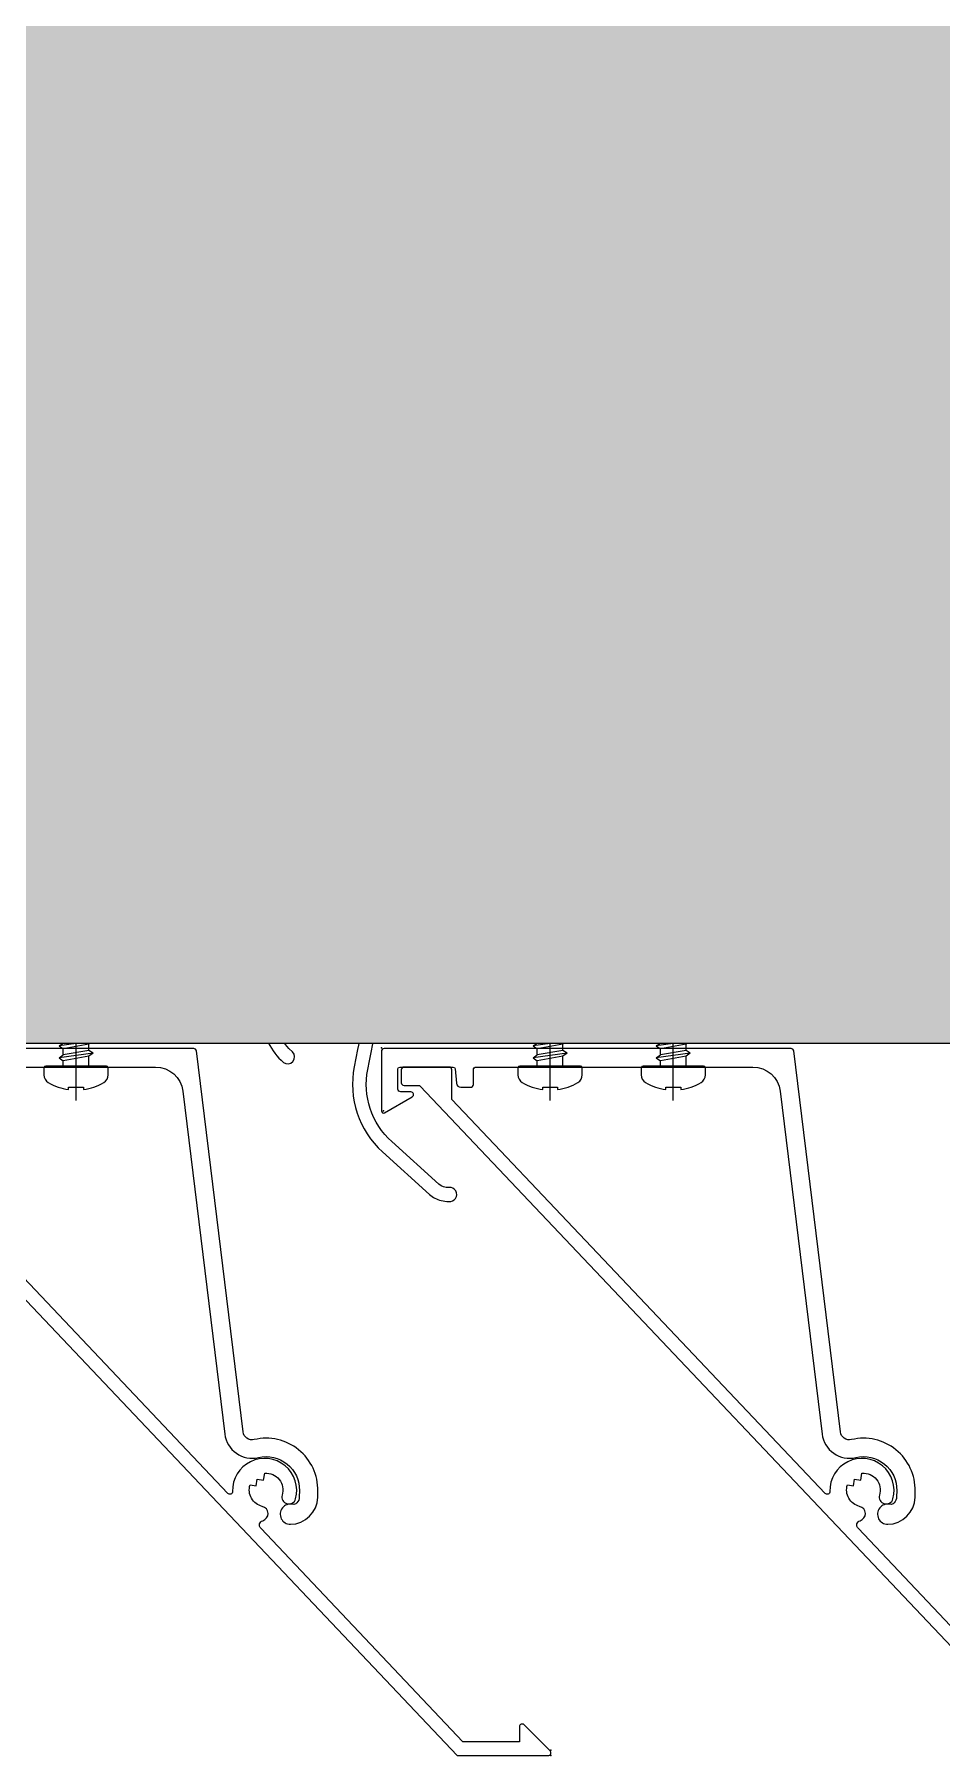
# Model space of a CAD drawing. Header units: millimetres. Extents: x -4391136 to -1798569, y -886572 to -291056.
# Drawn here: x -2446297.5 to -2446198.8, y -393610.7 to -393423.4 of the extents above; entities that cross this region are included whole.
import ezdxf

# ---------------------------------------------------------------- set-up
doc = ezdxf.new("R2010")
doc.units = ezdxf.units.MM
doc.set_wipeout_variables(frame=1)
doc.linetypes.add('CENTER', pattern=[50.800000000000004, 31.75, -6.35, 6.35, -6.35])
doc.linetypes.add('HIDDEN', pattern=[0.375, 0.25, -0.125])
for name, color, linetype in [('000 - STRUCTURE_STEEL_ACCESORIES_MAIN_COLOR_2', 7, 'Continuous'), ('000 - STRUCTURE_STEEL_ACCESORIES_WIPEOUT_', 7, 'Continuous'), ('010 - ASPG_ACCESSORIES_HATCH_', 7, 'Continuous'), ('010 - ASPG_ACCESSORIES_MAIN_COLOR_1', 7, 'Continuous'), ('010 - ASPG_ACCESSORIES_SUB_COLOR_1', 7, 'Continuous'), ('010 - ASPG_ACCESSORIES_SUB_COLOR_2', 7, 'Continuous'), ('010 - ASPG_ACCESSORIES_SYMBOL_', 7, 'Continuous'), ('010 - ASPG_ACCESSORIES_WIPEOUT_', 7, 'Continuous'), ('010 - ASPG_EXTR_MAIN_COLOR_2', 7, 'Continuous'), ('010 - ASPG_FASTERN_HIDDEN_', 7, 'Continuous'), ('010 - ASPG_FASTERN_MAIN_COLOR_1', 7, 'Continuous'), ('010 - ASPG_FASTERN_SUB_COLOR_2', 7, 'Continuous'), ('010 - ASPG_FLASHING_HATCH_', 7, 'Continuous'), ('010 - ASPG_FLASHING_MAIN_COLOR_4', 7, 'Continuous'), ('010 - ASPG_FLASHING_WIPEOUT_', 7, 'Continuous'), ('010 - ASPG_FRAMING_MAIN_COLOR_2', 7, 'Continuous'), ('010 - ASPG_FRAMING_SUB_COLOR_2', 7, 'Continuous'), ('010 - ASPG_FRAMING_WIPEOUT_', 7, 'Continuous'), ('BOLT & SCREW', 7, 'Continuous'), ('Center Line', 7, 'CENTER')]:
    doc.layers.add(name, color=color, linetype=linetype)
doc.layers.add('010 - ASPG_EXTR_DEF_SUB', color=7, linetype='Continuous', plot=False)
doc.layers.add('010 - ASPG_FASTERN_DEF_SUB', color=7, linetype='Continuous', plot=False)
doc.layers.add('12-GRID', color=7, linetype='CENTER', lineweight=13)
doc.layers.add('SCREW', color=7, linetype='Continuous', lineweight=5)
pattern_1 = [(45, (68845973.91123614, -106253.6340706302), (-4.041115254481119, 4.041115254481119), []), (45, (68845976.60531414, -106253.6340706302), (-4.041115254481119, 4.041115254481119), [])]

# ---------------------------------------------------------------- blocks, each defined once
blk = doc.blocks.new('PZG35-9D5')
at = {"layer": 'Center Line', "color": 7}
blk.add_line((1.4210854715202e-14, 3.733653355866409), (1.4210854715202e-14, -10.53404386090006), dxfattribs=at)
at = {"layer": 'SCREW', "color": 7}
for p, q in [((-1.399999999999963, 2.842170943040401e-14), (-1.399999999999963, -1.090192378864657)), ((1.399999999999991, 0), (1.399999999999991, -0.5901923788647139)), ((-1.850000000000009, -1.399999999999977), (1.850000000000037, -0.8999999999999773)), ((-1.850000000000009, -1.399999999999977), (-1.399999999999963, -1.090192378864685)), ((-1.850000000000009, -1.399999999999977), (-1.399999999999963, -1.709807621135297)), ((-1.399999999999963, -1.090192378864685), (1.399999999999991, -0.5901923788646855)), ((-1.399999999999963, -1.709807621135297), (1.399999999999991, -1.209807621135297)), ((-1.399999999999963, -1.709807621135269), (-1.399999999999963, -2.390192378864697)), ((1.850000000000037, -0.8999999999999773), (1.399999999999991, -0.5901923788646855)), ((1.850000000000037, -0.8999999999999773), (1.399999999999991, -1.209807621135297)), ((1.399999999999991, -1.209807621135269), (1.399999999999991, -1.890192378864725)), ((-1.850000000000009, -2.699999999999989), (1.850000000000037, -2.199999999999989)), ((-1.850000000000009, -2.699999999999989), (-1.399999999999963, -2.390192378864697)), ((-1.850000000000009, -2.699999999999989), (-1.399999999999963, -3.009807621135309)), ((-1.850000000000009, -4), (-1.399999999999963, -3.690192378864708)), ((-1.399999999999963, -2.390192378864697), (1.399999999999991, -1.890192378864697)), ((-1.399999999999963, -3.009807621135309), (1.399999999999991, -2.509807621135309)), ((-1.399999999999963, -3.009807621135309), (-1.399999999999963, -3.690192378864708)), ((-1.399999999999963, -3.690192378864708), (-0.8446989986695002, -3.591031485769975)), ((0.5619885887190463, -3.339837273736322), (1.399999999999991, -3.190192378864708)), ((0.7141825614195483, -3.653488843051434), (1.850000000000037, -3.5)), ((1.850000000000037, -2.199999999999989), (1.399999999999991, -1.890192378864697)), ((1.850000000000037, -2.199999999999989), (1.399999999999991, -2.509807621135309)), ((1.399999999999991, -2.50980762113528), (1.399999999999991, -3.190192378864708)), ((1.850000000000037, -3.5), (1.399999999999991, -3.190192378864708)), ((1.850000000000037, -3.5), (1.399999999999991, -3.80980762113532)), ((-1.850000000000009, -4), (-0.9911470940920566, -3.883938796498938)), ((-1.850000000000009, -4), (-1.399999999999963, -4.30980762113532)), ((-1.399999999999963, -4.30980762113532), (-1.184865735341859, -4.271390788160659)), ((-1.399999999999963, -4.309807621135349), (-1.399999999999963, -8.099999999999966)), ((0.7141825614195483, -3.932275020881832), (1.399999999999991, -3.80980762113532)), ((0.7141825614195483, -4.612659778611231), (1.399999999999991, -4.49019237886472)), ((0.7141825614195483, -4.953488843051389), (1.850000000000037, -4.800000000000011)), ((0.7141825614195483, -5.232275020881843), (1.399999999999991, -5.109807621135332)), ((1.399999999999991, -3.809807621135349), (1.399999999999991, -4.490192378864691)), ((1.850000000000037, -4.800000000000011), (1.399999999999991, -4.49019237886472)), ((1.850000000000037, -4.800000000000011), (1.399999999999991, -5.109807621135332)), ((1.399999999999991, -5.109807621135332), (1.399999999999991, -8.099999999999966)), ((1.4210854715202e-14, -9.5), (-1.399999999999963, -8.099999999999966)), ((1.4210854715202e-14, -9.5), (1.399999999999991, -8.099999999999966))]:
    blk.add_line(p, q, dxfattribs=at)
blk.add_lwpolyline([(1.4210854715202e-14, -9.5), (0.7141825614195483, -5.232275020881843), (0.7141825614195483, -3.600899293750615, 0.4176573264866609), (0.4106596181599826, -3.300919979679151, 0.1081021898226624), (-0.8446989986694433, -3.591031485769975), (-1.399999999999991, -4.701675652739141)], format="xyb", dxfattribs=at)
blk = doc.blocks.new('*U3396')
at = {"layer": 'SCREW', "color": 7}
blk.add_lwpolyline([(3.026373332565058, 1.780836269555209, 0.09905967801670053), (0.7999999999999687, 2.546427498927414), (0.7999999999999687, 2.274284095813357), (-0.800000000000054, 2.274284095813357), (-0.800000000000054, 2.546427498927414, 0.09905967801670058), (-3.026373332565143, 1.780836269555209, 0.2665876613401604), (-3.500000000000043, 0.9556546004010897), (-3.500000000000043, 0.1999999999999886, 0.4142135623730938), (-3.300000000000054, 0), (3.299999999999997, 0, 0.4142135623731049), (3.499999999999986, 0.1999999999999886), (3.499999999999957, 0.9556546004010897, 0.2665876613401604)], format="xyb", close=True, dxfattribs=at)
blk.add_blockref('PZG35-9D5', (-1.4210854715202e-14, 0), dxfattribs=at)
blk = doc.blocks.new('*U3399')
at = {"color": 7}
blk.add_point((0, 0), dxfattribs=at)
at = {"layer": '010 - ASPG_ACCESSORIES_MAIN_COLOR_1', "color": 7}
blk.add_lwpolyline([(-39.69999999902211, -0.5999999995172398, 0.4142135623731156), (-39.99999999883585, -0.8999999995638059), (-39.99999999883585, -7.366962144914214, 0.5773502691897371), (-39.65044321701862, -7.568778847059366), (-36.64260295056738, -5.832201459393036, 0.7673269879794871), (-36.78520590183325, -5.299999999645297), (-37.89999999874271, -5.299999999645297, -0.4142135623735732), (-38.19999999902211, -4.999999999656938), (-38.19999999902211, -2.799999999587089, -0.4142135623730951), (-37.99999999883585, -2.59999999951724), (-32.18326623388566, -2.59999999951724, -0.3888787318530097), (-31.98402729420923, -2.782568851142787), (-31.8474567013327, -4.343577870872468, 0.3888787318530089), (-31.34935935237445, -4.799999999528882), (-30.29999999911524, -4.799999999528882, 0.4142135623732408), (-29.99999999883585, -4.499999999540523), (-29.99999999883585, -2.899999999505599, -0.4142135623731785), (-29.69999999902211, -2.59999999951724), (0.4107479506637901, -2.59999999951724, -0.3789692262628873), (3.38851808081381, -5.235465979035143), (7.952927200356498, -42.5207682372482, 0.4465929586642906), (11.6177961837966, -45.07649022702281, -0.4898018444424612), (16.07846395508386, -48.68238816667036), (16.06490363762714, -49.36225294566866, -0.1824796859550777), (15.80227640201338, -50.01801436272836, -0.2679491924113072), (15.32539491611533, -50.16829426406803, 1.122114645179816), (15.09990952932276, -52.3421093734276, 0.4050039718497206), (18.0645059288945, -49.40213623346681), (18.07806624681689, -48.72227145435209, 0.4898054953707174), (11.15966573380865, -43.12966807454978, -0.4465970485362636), (9.938031048281118, -42.27776159492242), (4.866356541635469, -0.8481197821154633, 0.3641755342157969), (4.570876519894227, -0.5999999995172398)], format="xyb", close=True, dxfattribs=at)
at = {"layer": '010 - ASPG_EXTR_DEF_SUB', "color": 7}
for p in [(-39.99999999883585, -0.4999999995172402), (43.44495566345738, -76.89999999944341), (43.44495566345738, -77.49999999954052)]:
    blk.add_point(p, dxfattribs=at)
at = {"layer": '010 - ASPG_EXTR_MAIN_COLOR_2', "color": 7}
blk.add_lwpolyline([(11.37409105408005, -48.15170148877115), (11.47245816211216, -47.43577758665815), (12.17779493960552, -47.55667202338264), (12.29266474000178, -46.78670596401826, -0.5355375090189683), (14.1918134491425, -49.16870282323253, 0.9915718169393263), (15.66379558271728, -49.57599316951273, 1.157025413028558), (8.792231505503878, -48.77291728999153, -0.6885576205791355), (8.274611146422103, -48.98797988444021), (-17.14292736421339, -22.16859813180672), (-32.34153279638849, -6.131750148785431), (-32.34153279638849, -2.899999981694054, 0.4143115081626392), (-32.64163311407901, -2.59999999951724), (-37.54163311352022, -2.59999999951724, 0.4141156188887998), (-37.84153278893791, -2.899999981635847), (-37.84153278893791, -4.299999988411218, 0.4142135623731781), (-37.54153279098682, -4.599999986478724), (-35.98884801496752, -4.599999986478724, -0.205894629290155), (-35.77110154624097, -4.693635078269653), (33.22969053988345, -77.49999999954052), (43.14495566324331, -77.49999999954052, 0.6681786376628355), (43.35708769806661, -76.98786796536915), (40.5215537941549, -74.1523340573247, 0.6681786381757795), (40.00942175951786, -74.36446609156592), (40.00942175951786, -75.99999999802712), (33.87471885257401, -75.99999999802712), (11.86384030175395, -52.7751643466243, -0.5583539238224016), (12.08261241135187, -51.95244935475676, 0.7662751832817146), (12.03674733010121, -50.39291741001107, -0.4385828234445206), (10.70630855322815, -48.05207626283555)], format="xyb", close=True, dxfattribs=at)
at = {"layer": 'SCREW', "color": 7, "rotation": 180}
for p in [(-21.64901723782532, -2.499999999924694), (-8.237076249206439, -2.499999999924694)]:
    blk.add_blockref('*U3396', p, dxfattribs=at)
blk = doc.blocks.new('*U2063')
at = {"color": 7}
blk.add_wipeout([(945.0000000000001, 4.000000001238959), (60.00000000297587, 3.9999999999997726), (60.00000000297587, 69.2999999999995), (945.0000000000001, 69.30000000123891)], dxfattribs=at).dxf.layer = '010 - ASPG_FRAMING_WIPEOUT_'
at = {"layer": '010 - ASPG_FRAMING_MAIN_COLOR_2', "color": 7}
blk.add_lwpolyline([(915.0000000011642, 69.30000000123897), (90.00000000181171, 69.3), (90.00000000181171, 6), (915.0000000011642, 6.000000001238959)], close=True, dxfattribs=at)
at = {"layer": '010 - ASPG_FRAMING_SUB_COLOR_2', "color": 7}
for points in [[(945, 4.000000001238959), (60.00000000297587, 4), (60.00000000297587, 69.3), (945, 69.30000000123897)], [(60.00000000297587, 2.000000000715772), (60.00000000297587, 4), (945, 4.000000001238959), (945, 2.000000001954731)]]:
    blk.add_lwpolyline(points, close=True, dxfattribs=at)
at = {"color": 7, "xscale": -1, "rotation": 180}
for p in [(806.7703094601166, 69.3), (871.7703094601166, 69.3)]:
    blk.add_blockref('*U3399', p, dxfattribs=at)
blk = doc.blocks.new('W-1-PP17-ENT2_REV00_20260528-225335_ASPG_UPPF')
at = {"color": 7, "xscale": -1, "rotation": 180}
blk.add_blockref('*U2063', (65, -10253.00000000093), dxfattribs=at)
blk = doc.blocks.new('*U1976')
at = {"layer": '010 - ASPG_ACCESSORIES_SUB_COLOR_2', "color": 7}
for p, q in [((-2.084999999999127, -1.547816335794778), (-2.084999999999127, 0)), ((2.084999999999013, -1.047816335789321), (2.084999999999127, 0)), ((-2.729999999999563, -1.899999999995998), (2.729999999999563, -1.399999999995998)), ((-2.729999999999563, -1.899999999995998), (-2.084999999999127, -1.547816335789321)), ((-2.084999999999127, -1.547816335789321), (2.084999999999127, -1.047816335789321)), ((-2.084999999999127, -2.252183664200857), (2.084999999999127, -1.752183664200857)), ((2.729999999999563, -1.399999999995998), (2.084999999999127, -1.047816335789321)), ((2.729999999999563, -1.399999999995998), (2.084999999999127, -1.752183664200857)), ((2.084999999999013, -2.847816335790412), (2.0849999999989, -1.752183664201084)), ((-2.729999999999563, -1.899999999995998), (-2.084999999999127, -2.252183664200857)), ((-2.729999999999563, -3.69999999999709), (2.729999999999563, -3.19999999999709)), ((-2.729999999999563, -3.69999999999709), (-2.084999999999127, -3.347816335790412)), ((-2.729999999999563, -3.69999999999709), (-2.084999999999127, -4.052183664201948)), ((-2.084999999999013, -3.347816335790412), (-2.084999999999127, -2.252183664206314)), ((-2.084999999999127, -3.347816335790412), (2.084999999999127, -2.847816335790412)), ((-2.084999999999127, -4.052183664201948), (2.084999999999127, -3.552183664201948)), ((2.729999999999563, -3.19999999999709), (2.084999999999127, -2.847816335790412)), ((2.729999999999563, -3.19999999999709), (2.084999999999127, -3.552183664201948)), ((2.084999999999241, -4.647816335791504), (2.084999999999241, -3.552183664201948)), ((-2.729999999999563, -5.499999999998181), (2.729999999999563, -4.999999999998181)), ((-2.729999999999563, -5.499999999998181), (2.729999999999563, -4.999999999998181)), ((-2.729999999999563, -5.499999999998181), (-2.084999999999127, -5.147816335791504)), ((-2.729999999999563, -5.499999999998181), (-2.084999999999127, -5.147816335791504)), ((-2.729999999999563, -5.499999999998181), (-2.084999999999127, -5.852183664203039)), ((-2.729999999999563, -5.499999999998181), (-2.084999999999127, -5.852183664203039)), ((-2.0849999999989, -5.147816335791504), (-2.084999999999013, -4.052183664201948)), ((-2.084999999999127, -5.147816335791504), (2.084999999999127, -4.647816335791504)), ((-2.084999999999127, -5.147816335791504), (2.084999999999127, -4.647816335791504)), ((-2.084999999999127, -5.852183664203039), (2.084999999999127, -5.352183664203039)), ((-2.084999999999127, -5.852183664203039), (2.084999999999127, -5.352183664203039)), ((2.729999999999563, -4.999999999998181), (2.084999999999127, -4.647816335791504)), ((2.729999999999563, -4.999999999998181), (2.084999999999127, -4.647816335791504)), ((2.729999999999563, -4.999999999998181), (2.084999999999127, -5.352183664203039)), ((2.729999999999563, -4.999999999998181), (2.084999999999127, -5.352183664203039)), ((2.084999999999127, -6.447816335792595), (2.084999999999127, -5.352183664203039)), ((2.084999999999127, -6.447816335792595), (2.084999999999241, -5.352183664203039)), ((-2.729999999999563, -7.299999999999272), (2.729999999999563, -6.799999999999272)), ((-2.729999999999563, -7.299999999999272), (-2.084999999999127, -6.947816335792595)), ((-2.729999999999563, -7.299999999999272), (-2.084999999999127, -7.652183664204131)), ((-2.084999999999127, -6.947816335792595), (-2.0849999999989, -5.852183664203039)), ((-2.084999999999127, -6.947816335792595), (-2.084999999999127, -5.852183664203039)), ((-2.084999999999127, -6.947816335792595), (2.084999999999127, -6.447816335792595)), ((-2.084999999999127, -7.652183664204131), (2.084999999999127, -7.152183664204131)), ((2.729999999999563, -6.799999999999272), (2.084999999999127, -6.447816335792595)), ((2.729999999999563, -6.799999999999272), (2.084999999999127, -7.152183664204131)), ((2.084999999999127, -8.247816335793686), (2.084999999999127, -7.152183664204131)), ((-2.729999999999563, -9.099999999998545), (-2.084999999999127, -8.747816335793686)), ((-2.729999999999563, -9.099999999998545), (-1.568355612604137, -8.982641209644498)), ((-2.729999999999563, -9.099999999998545), (-2.084999999999127, -9.452183664205222)), ((-2.084999999999127, -8.747816335793686), (-2.084999999999127, -7.652183664204131)), ((-2.084999999999127, -8.747816335793686), (-1.064489079482883, -8.605286877620529)), ((0.4333070988686814, -8.43729858455481), (2.084999999999127, -8.247816335793686)), ((0.7141825614198751, -8.775605983184505), (2.729999999999563, -8.599999999998545)), ((0.7141825614198751, -9.102437496409038), (2.084999999999127, -8.952183664205222)), ((2.729999999999563, -8.599999999998545), (2.084999999999127, -8.247816335793686)), ((2.729999999999563, -8.599999999998545), (2.084999999999127, -8.952183664205222)), ((2.084999999999127, -10.04781633579296), (2.084999999999127, -8.952183664205222)), ((-2.729999999999563, -10.89999999999964), (-2.084999999999127, -10.54781633579296)), ((-2.729999999999563, -10.89999999999964), (-1.844567201240352, -10.81054635710279)), ((-2.729999999999563, -10.89999999999964), (-2.084999999999127, -11.25218366420449)), ((-2.084999999999127, -9.452183664205222), (-1.629698446698967, -9.388594061787444)), ((-2.084999999999127, -10.54781633579296), (-2.084999999999127, -9.452183664205222)), ((-2.084999999999127, -10.54781633579296), (-1.798826981090315, -10.50784803706301)), ((-2.084999999999127, -11.25218366420449), (-1.907557413303948, -11.22740118002912)), ((0.7141825614198751, -10.20507654483481), (2.084999999999127, -10.04781633579296)), ((0.7141825614198751, -10.57560598318378), (2.729999999999563, -10.39999999999964)), ((0.7141825614198751, -10.90243749640831), (2.084999999999127, -10.75218366420449)), ((2.729999999999563, -10.39999999999964), (2.084999999999127, -10.04781633579296)), ((2.729999999999563, -10.39999999999964), (2.084999999999127, -10.75218366420449)), ((2.084999999999127, -10.75218366420449), (2.084999999999127, -15.59999999999854)), ((-2.084999999999127, -12.40167565273805), (-2.084999999999127, -11.25218366420449)), ((-2.084999999999127, -12.40167565273805), (-2.084999999999127, -15.59999999999854)), ((0, -17.19999999999891), (-2.084999999999127, -15.59999999999854)), ((0, -17.19999999999891), (2.084999999999127, -15.59999999999854))]:
    blk.add_line(p, q, dxfattribs=at)
blk.add_lwpolyline([(0, -17.19999999999891), (0.7141825614198751, -11.45704931750151), (0.7141825614198751, -8.736688384093213, 0.4176573264866609), (0.4106596181591158, -8.436709070021607, 0.07099332720072511), (-1.529698998669119, -8.726820576112004), (-2.084999999999127, -12.40167565273805)], format="xyb", dxfattribs=at)
at = {"layer": '010 - ASPG_ACCESSORIES_SYMBOL_', "color": 7, "linetype": 'CENTER'}
blk.add_line((0, 6.142561988594025), (0, -18.19999999999891), dxfattribs=at)
at = {"layer": '010 - ASPG_FASTERN_MAIN_COLOR_1', "color": 7}
for p, q in [((-4.170000000000073, 5.049999999999272), (-4.170000000000073, 1.200000000000728)), ((3.127500000000509, 5.450000000000728), (-3.127500000000509, 5.450000000000728)), ((-2.084999999999127, 5.049999999999272), (-2.084999999999127, 1.200000000000728)), ((2.084999999999127, 5.049999999999272), (2.084999999999127, 1.200000000000728)), ((4.170000000000073, 5.049999999999272), (4.170000000000073, 1.200000000000728)), ((-5.5, 0.5499999999992724), (-5.5, 0)), ((5.5, 0), (-5.5, 0)), ((-5.200000000000728, 0.8500000000003638), (-4.170000000000073, 1.200000000000728)), ((5.200000000000728, 0.8500000000003638), (-5.200000000000728, 0.8500000000003638)), ((4.170000000000073, 1.200000000000728), (-4.170000000000073, 1.200000000000728)), ((-2.57630675031578, 0.8500000000003638), (-2.084999999999127, 1.200000000000728)), ((2.44630675031658, 0.8500000000003638), (2.084999999999127, 1.200000000000728)), ((5.200000000000728, 0.8500000000003638), (4.170000000000073, 1.200000000000728)), ((5.5, 0.5499999999992724), (5.5, 0))]:
    blk.add_line(p, q, dxfattribs=at)
for centre, radius, start, end in [((-3.127500000000509, 3.891492187500262), 1.55850781249987, 48.01707852331997, 131.98292147668), ((0, -0.1840312499989523), 5.634031249999114, 68.2799117114248, 111.7200882885752), ((3.127500000000509, 3.891492187500262), 1.558507812499965, 48.01707852331997, 131.98292147668), ((-5.200000000000728, 0.5499999999992724), 0.3, 90, 180), ((5.200000000000728, 0.5499999999992724), 0.3, 0, 90)]:
    blk.add_arc(centre, radius, start, end, dxfattribs=at)
blk = doc.blocks.new('G$C7D677D58')
at = {"layer": '010 - ASPG_FASTERN_MAIN_COLOR_1'}
h = blk.add_hatch(dxfattribs=at)
h.set_pattern_fill('ANSI35', scale=0.02, angle=280.6768409131589, style=0)
h.set_pattern_definition([(145.6768409131589, (67.45353497568851, -13.09426057516771), (0.00281929956869494, 0.00412935224241727), []), (145.6768409131589, (67.45006064978782, -13.09491560150343), (0.00281929956869494, 0.00412935224241727), [0.006249999999999968, -0.001249999999999992, 0, -0.001249999999999992])])
h.paths.add_polyline_path([(0.02989179726182556, 0.01545000000078289), (0.02447319464567954, 0.01545000000078289), (0.02447319464567954, 0.0005500000004303729), (0.02989179726182556, 0.0005500000004303729)])
at = {"layer": '010 - ASPG_FASTERN_DEF_SUB', "color": 7, "ltscale": 0.1}
blk.add_line((0.03829179726176335, 0.007999999999924512), (0, 0.007999999999924512, -2.806346833239134e-06), dxfattribs=at)
at = {"layer": '010 - ASPG_FASTERN_MAIN_COLOR_1', "color": 7}
for p, q in [((0.01327319464712673, 0, -2.806346833239134e-06), (0.01327319464712673, 0.01599999999996271, -2.806346833239134e-06)), ((0.01327319464712673, 0.01599999999996271, -2.806346833239134e-06), (0.01447319464705288, 0.01599999999996271, -2.806346833239134e-06)), ((0.01447319464705288, 0.01599999999996271, -2.806346833239134e-06), (0.01447319464705288, 0, -2.806346833239134e-06)), ((0.02989179726182556, 0), (0.02989179726182556, 0.01599999999996271)), ((0.02989179726182556, 0.01599999999996271), (0.03109179726175171, 0.01599999999996271)), ((0.03109179726175171, 0.01599999999996271), (0.03109179726175171, 0)), ((0.006873194647141645, 0.002803847577297347, -2.806346833239134e-06), (0.006873194647141645, 0.01319615242266536, -2.806346833239134e-06)), ((0.01247319464710017, 0.01492820323028354, -2.806346833239134e-06), (0.007673194646940829, 0.01492820323028354, -2.806346833239134e-06)), ((0.01327319464712673, 0.002803847577297347, -2.806346833239134e-06), (0.01327319464712673, 0.01319615242266536, -2.806346833239134e-06)), ((0.03109179726175171, 0.001071796769679167), (0.03109179726175171, 0.01492820323028354)), ((0.03589179726191105, 0.01492820323028354), (0.03109179726175171, 0.01492820323028354)), ((0.03669179726193761, 0.002803847577297347), (0.03669179726193761, 0.01319615242266536)), ((0.002400000000079672, 0.01199999999994361, -2.806346833239134e-06), (0.001600000000053114, 0.01119999999991705, -2.806346833239134e-06)), ((0.006873194647141645, 0.01199999999994361, -2.806346833239134e-06), (0.002400000000079672, 0.01199999999994361, -2.806346833239134e-06)), ((0.01247319464710017, 0.01146410161504718, -2.806346833239134e-06), (0.007673194646940829, 0.01146410161504718, -2.806346833239134e-06)), ((0.03589179726191105, 0.01146410161504718), (0.03109179726175171, 0.01146410161504718)), ((0.001600000000053114, 0.00479999999993197, -2.806346833239134e-06), (0.001600000000053114, 0.01119999999991705, -2.806346833239134e-06)), ((0.006873194647141645, 0.01119999999991705, -2.806346833239134e-06), (0.001600000000053114, 0.01119999999991705, -2.806346833239134e-06)), ((0.006873194647141645, 0.00479999999993197, -2.806346833239134e-06), (0.001600000000053114, 0.00479999999993197, -2.806346833239134e-06)), ((0.002400000000079672, 0.003999999999905413, -2.806346833239134e-06), (0.001600000000053114, 0.00479999999993197, -2.806346833239134e-06)), ((0.006873194647141645, 0.003999999999905413, -2.806346833239134e-06), (0.002400000000079672, 0.003999999999905413, -2.806346833239134e-06)), ((0.01247319464710017, 0.00453589838480184, -2.806346833239134e-06), (0.007673194646940829, 0.00453589838480184, -2.806346833239134e-06)), ((0.03589179726191105, 0.00453589838480184), (0.03109179726175171, 0.00453589838480184)), ((0.01247319464710017, 0.001071796769679167, -2.806346833239134e-06), (0.007673194646940829, 0.001071796769679167, -2.806346833239134e-06)), ((0.01447319464705288, 0, -2.806346833239134e-06), (0.01327319464712673, 0, -2.806346833239134e-06)), ((0.03109179726175171, 0), (0.02989179726182556, 0)), ((0.03589179726191105, 0.001071796769679167), (0.03109179726175171, 0.001071796769679167))]:
    blk.add_line(p, q, dxfattribs=at)
blk.add_lwpolyline([(0.02989179726182556, 0.01545000000078289), (0.02447319464567954, 0.01545000000078289), (0.02447319464567954, 0.0005500000004303729), (0.02989179726182556, 0.0005500000004303729)], close=True, dxfattribs=at)
at = {"layer": '010 - ASPG_FASTERN_MAIN_COLOR_1', "color": 7, "elevation": -2.806346833239134e-06}
for points in [[(0.007673194646940829, 0.01492820323028354, 0.4618802153516978), (0.007673194646940829, 0.01146410161504718, 0.2309401076757868), (0.007673194646940829, 0.00453589838480184, 0.461880215351701), (0.007673194646940829, 0.001071796769679167)], [(0.01247319464710017, 0.01492820323028354, -0.4618802153516978), (0.01247319464710017, 0.01146410161504718, -0.2309401076757868), (0.01247319464710017, 0.00453589838480184, -0.461880215351701), (0.01247319464710017, 0.001071796769679167)], [(0.03589179726191105, 0.01492820323028354, -0.4618802153516978), (0.03589179726191105, 0.01146410161504718, -0.2309401076757868), (0.03589179726191105, 0.00453589838480184, -0.4618802153517009), (0.03589179726191105, 0.001071796769679167)]]:
    blk.add_lwpolyline(points, format="xyb", dxfattribs=at)
at = {"layer": '010 - ASPG_FASTERN_SUB_COLOR_2', "color": 7, "linetype": 'HIDDEN'}
for p, q in [((0.02989179726182556, 0.01199999999994361), (0.01447319464705288, 0.01199999999994361, -2.806346833239134e-06)), ((0.02989179726182556, 0.01119999999991705), (0.01447319464705288, 0.01119999999991705, -2.806346833239134e-06)), ((0.02989179726182556, 0.00479999999993197), (0.01447319464705288, 0.00479999999993197, -2.806346833239134e-06)), ((0.02989179726182556, 0.003999999999905413), (0.01447319464705288, 0.003999999999905413, -2.806346833239134e-06))]:
    blk.add_line(p, q, dxfattribs=at)
blk = doc.blocks.new('010 - ASPG_ACCESSORIES_BRACKET_FOR_FRAME_TYPE-1_CUT-VIEW')
at = {"color": 7}
blk.add_wipeout([(4.656612873077393e-10, 25.00000000008731), (4.656612873077393e-10, 1.8189894035458565e-12), (40, 1.8189894035458565e-12), (40, 3.000000000153044), (3.0000000003213074, 3.000000000153044), (3.0000000003213074, 25.00000000008731)], dxfattribs=at).dxf.layer = '010 - ASPG_ACCESSORIES_WIPEOUT_'
at = {"layer": '010 - ASPG_ACCESSORIES_HATCH_'}
h = blk.add_hatch(dxfattribs=at)
h.set_pattern_fill('ANSI32', scale=0.03)
h.set_pattern_definition(pattern_1)
h.paths.add_polyline_path([(1.452183664310724, 16.08500000019558), (1.100000000093132, 16.73000000005413), (0.7478163363412023, 16.08500000019558), (4.656612873077393e-10, 16.08500000019558), (4.656612873077393e-10, 25.00000000008731), (3.000000000465661, 25.00000000008731), (2.9848025678657, 16.08500000019558)])
h = blk.add_hatch(dxfattribs=at)
h.set_pattern_fill('ANSI32', scale=0.03)
h.set_pattern_definition(pattern_1)
h.paths.add_polyline_path([(4.656612873077393e-10, 0), (4.656612873077393e-10, 11.78062006374239), (0.1825785292312503, 11.91500000003725), (1.247816335875541, 11.91500000003725), (1.600000000558794, 11.27000000019325), (1.952183664776385, 11.91500000003725), (3.000000000465661, 11.9150000000518), (3.000000000465661, 3.000000000160071), (19.70000000018626, 3.000000000043656), (19.70000000018626, 1.164153218269348e-10)])
h = blk.add_hatch(dxfattribs=at)
h.set_pattern_fill('ANSI32', scale=0.03)
h.set_pattern_definition(pattern_1)
h.paths.add_polyline_path([(28.70000000018626, 1.164153218269348e-10), (28.70000000018626, 3.000000000043656), (40, 3.000000000160071), (40, 0)])
at = {"layer": '010 - ASPG_ACCESSORIES_MAIN_COLOR_1', "color": 7}
blk.add_lwpolyline([(4.656612873077393e-10, 25.00000000008731), (4.656612873077393e-10, 0), (40, 0), (40, 3.000000000160071), (3.000000000465661, 3.000000000160071), (3.000000000465661, 25.00000000008731)], close=True, dxfattribs=at)
at = {"layer": '010 - ASPG_ACCESSORIES_SUB_COLOR_1', "color": 7}
for points in [[(1.452183664310724, 16.08500000019558), (1.100000000093132, 16.73000000005413), (0.7478163363412023, 16.08500000019558), (4.656612873077393e-10, 16.08500000019558), (4.656612873077393e-10, 25.00000000008731), (3.000000000465661, 25.00000000008731), (2.9848025678657, 16.08500000019558)], [(4.656612873077393e-10, 0), (4.656612873077393e-10, 11.78062006374239), (0.1825785292312503, 11.91500000003725), (1.247816335875541, 11.91500000003725), (1.600000000558794, 11.27000000019325), (1.952183664776385, 11.91500000003725), (3.000000000465661, 11.9150000000518), (3.000000000465661, 3.000000000160071), (19.70000000018626, 3.000000000043656), (19.70000000018626, 1.164153218269348e-10)], [(28.70000000018626, 1.164153218269348e-10), (28.70000000018626, 3.000000000043656), (40, 3.000000000160071), (40, 0)]]:
    blk.add_lwpolyline(points, close=True, dxfattribs=at)
blk = doc.blocks.new('000_ASPG_TYP_FILES_EXPANSION_BOLT_1')
at = {"layer": '010 - ASPG_FASTERN_HIDDEN_', "color": 7, "linetype": 'CENTER'}
blk.add_line((-15.26864065614063, 9.349345953436885e-16), (74.85623900254723, -4.583622674533936e-15), dxfattribs=at)
at = {"layer": '010 - ASPG_FASTERN_MAIN_COLOR_1', "color": 7}
for p, q in [((-8.000000000029104, 7.211963661015035), (-7.359999999956925, 7.851963660985349)), ((-7.359999999956925, 7.851963660985349), (-2.24000000001979, 7.851963660985348)), ((-1.600000000034924, 7.211963661015034), (-2.24000000001979, 7.851963660985348)), ((-8.000000000029104, 7.211963661015035), (-8.000000000029104, -7.211963661000481)), ((-1.600000000034924, 7.211963661015034), (-1.600000000034925, -7.211963661000482)), ((-7.359999999956926, 3.925981830441743), (-2.24000000001979, 3.925981830441742)), ((-7.359999999956926, -3.92598183042719), (-2.240000000019791, -3.92598183042719)), ((-7.359999999956927, -7.851963660985347), (-8.000000000029104, -7.211963661000481)), ((-2.240000000019791, -7.851963660985348), (-1.600000000034925, -7.211963661000482)), ((-7.359999999956927, -7.851963660985347), (-2.240000000019791, -7.851963660985348))]:
    blk.add_line(p, q, dxfattribs=at)
blk.add_lwpolyline([(-1.600000000034925, -8.400000000052387), (-5.143516556450961e-16, -8.400000000052387), (5.143516556450961e-16, 8.400000000052387), (-1.600000000034924, 8.400000000052387)], close=True, dxfattribs=at)
for centre, radius, start, end in [((-4.66958333333605, 5.888972745771753), 3.330416666666676, 143.8846352637614, 216.115364737895), ((-4.930416666640667, 5.888972745771753), 3.330416666666676, 323.884635262105, 36.11536473623859), ((4.361666666693054, -2.670750561156677e-16), 12.36166666666667, 161.4825631773627, 198.5174368226373), ((-13.96166666666977, 8.549055197049716e-16), 12.36166666666667, 341.4825631773626, 18.51743682263733), ((-4.66958333333605, -5.888972745771753), 3.330416666666676, 143.884635262105, 216.1153647362386), ((-4.930416666640667, -5.888972745771753), 3.330416666666676, 323.8846352637614, 36.11536473789496)]:
    blk.add_arc(centre, radius, start, end, dxfattribs=at)
at = {"layer": '010 - ASPG_FASTERN_SUB_COLOR_2', "color": 7}
for p, q in [((-10.9215796769422, 4.000000000014553), (-11.72089587236405, 2.799999999973807)), ((-10.9215796769422, 4.000000000014553), (-11.61439999999129, -4.000000000014551)), ((-10.33270272545633, 2.799999999973807), (-10.9215796769422, 4.000000000014553)), ((-9.535979677020805, 4.000000000014553), (-10.33270272545633, 2.799999999973807)), ((-9.535979677020805, 4.000000000014553), (-10.22880000004079, -4.000000000014551)), ((-8.947102725418517, 2.799999999973807), (-9.535979677020805, 4.000000000014553)), ((-8.150379676982993, 4.000000000014553), (-8.947102725418517, 2.799999999973807)), ((-8.150379676982993, 4.000000000014553), (-8.84320000000298, -4.000000000014551)), ((0.6632203230692542, 4.000000000014552), (-0.1335027254826853, 2.799999999973807)), ((0.6632203230692542, 4.000000000014552), (-0.02959999995073328, -4.000000000014552)), ((1.25209727458423, 2.799999999973807), (0.6632203230692542, 4.000000000014552)), ((2.048820323019755, 4.000000000014552), (1.25209727458423, 2.799999999973807)), ((2.048820323019755, 4.000000000014552), (1.355999999999767, -4.000000000014552)), ((2.637697274622042, 2.799999999973807), (2.048820323019755, 4.000000000014552)), ((3.434420323057566, 4.000000000014552), (2.637697274622042, 2.799999999973807)), ((3.434420323057566, 4.000000000014552), (2.741600000037578, -4.000000000014552)), ((4.023297274572542, 2.799999999973806), (3.434420323057566, 4.000000000014552)), ((4.820020323008066, 4.000000000014552), (4.023297274572542, 2.799999999973806)), ((4.820020323008066, 4.000000000014552), (4.127199999988079, -4.000000000014552)), ((5.408897274610354, 2.799999999973806), (4.820020323008066, 4.000000000014552)), ((6.205620323045878, 4.000000000014552), (5.408897274610354, 2.799999999973806)), ((6.205620323045878, 4.000000000014552), (5.512800000025891, -4.000000000014552)), ((6.79449727453175, 2.799999999973806), (6.205620323045878, 4.000000000014552)), ((7.591220322996378, 4.000000000014551), (6.79449727453175, 2.799999999973806)), ((7.591220322996378, 4.000000000014551), (6.898399999947287, -4.000000000014552)), ((8.180097274598666, 2.799999999973806), (7.591220322996378, 4.000000000014551)), ((8.97682032303419, 4.000000000014551), (8.180097274598666, 2.799999999973806)), ((8.97682032303419, 4.000000000014551), (8.284000000014203, -4.000000000014553)), ((9.565697274520062, 2.799999999973806), (8.97682032303419, 4.000000000014551)), ((10.362420323072, 4.000000000014551), (9.565697274520062, 2.799999999973806)), ((10.362420323072, 4.000000000014551), (9.669600000052014, -4.000000000014553)), ((10.95129727458698, 2.799999999973806), (10.362420323072, 4.000000000014551)), ((11.7480203230225, 4.000000000014551), (10.95129727458698, 2.799999999973806)), ((11.7480203230225, 4.000000000014551), (11.05520000000251, -4.000000000014553)), ((12.33689727462479, 2.799999999973806), (11.7480203230225, 4.000000000014551)), ((13.13362032306031, 4.000000000014551), (12.33689727462479, 2.799999999973806)), ((13.13362032306031, 4.000000000014551), (12.44080000004033, -4.000000000014553)), ((13.13362032306031, 4.000000000014551), (47.5000000000291, 4.000000000014549)), ((47.5000000000291, 3.000000000043653), (47.5000000000291, 4.000000000014549)), ((50.50000000005821, 4.000000000014549), (60.29349832783919, 4.565945234964598)), ((50.50000000005821, 1.999999999956341), (50.50000000005821, 4.000000000014549)), ((60.29349832783919, 4.565945234964598), (60.29349832783919, -1.068101395154376)), ((67.5, 4.000000000014547), (60.29349832783919, 3.279349832839213)), ((67.5, -4.000000000014556), (67.5, 4.000000000014547)), ((-13.0000000000291, 1.999999999956345), (-12.16536610751064, 2.78428793490457)), ((-13.0000000000291, -1.999999999956343), (-13.0000000000291, 1.999999999956345)), ((-11.72089587236405, 2.799999999973807), (-12.20587009846349, -2.799999999973806)), ((-12.16536610751064, 2.78428793490457), (-11.71493255696259, 2.844075092638378)), ((-10.33270272545633, 2.799999999973807), (-10.81767695155577, -2.799999999973806)), ((-8.947102725418517, 2.799999999973807), (-9.432076951488853, -2.799999999973806)), ((1.25209727458423, 2.799999999973807), (0.7671230484847908, -2.799999999973807)), ((2.637697274622042, 2.799999999973807), (2.152723048435291, -2.799999999973807)), ((4.023297274572542, 2.799999999973806), (3.538323048473103, -2.799999999973807)), ((5.408897274610354, 2.799999999973806), (4.923923048423603, -2.799999999973807)), ((6.79449727453175, 2.799999999973806), (6.309523048461415, -2.799999999973807)), ((8.180097274598666, 2.799999999973806), (7.695123048499227, -2.799999999973807)), ((9.565697274520062, 2.799999999973806), (9.080723048449727, -2.799999999973807)), ((10.95129727458698, 2.799999999973806), (10.46632304848754, -2.799999999973807)), ((12.33689727462479, 2.799999999973806), (11.85192304843804, -2.799999999973807)), ((50.50000000005821, 3.000000000043653), (47.5000000000291, 3.000000000043653)), ((50.50000000005821, 1.999999999956341), (51.5000000000291, 1.999999999956341)), ((56.22075922007207, 1.999999999956341), (57.5, 1.999999999956341)), ((50.50000000005821, -4.000000000014555), (50.50000000005821, 1.04255772453325)), ((50.65813716000412, 1.193949539578167), (51.02902187901782, 1.193949539578167)), ((52.02902187898871, 0.1939495396072712), (52.02902187898871, -0.7475786201248443)), ((52.5, 0.999999999970893), (52.5, -3.214697847761802e-15)), ((54.72792407794623, -0.3162277660012511), (55.27207592205377, 1.316227765986693)), ((55.03590488355258, -1.104050547830415), (55.74926603140193, 0.7656552351108951)), ((56.68357206514338, 1.409183307376221), (57.11225793708581, 1.409183307376221)), ((58.11087046129978, 0.4618428399699006), (58.17742339696269, -0.8002381526894204)), ((58.5, 0.9999999999708926), (58.5, -0.03725061344448835)), ((53.02902187895961, -1.747578620095741), (54.10159884969471, -1.747578620095741)), ((53.5, -0.9999999999708995), (53.77924077992793, -0.9999999999708995)), ((59.17603592126397, -1.747578620095741), (60.29349832783919, -1.747578620095741)), ((59.4620560821204, -1.036530483703249), (60.29349832783919, -1.068101395154376)), ((60.29349832783919, -1.747578620095741), (60.29349832783919, -4.689106779886064)), ((-13.0000000000291, -1.999999999956343), (-12.16536610751064, -2.835704890574561)), ((-11.61439999999129, -4.000000000014551), (-12.20587009846349, -2.799999999973806)), ((-10.81767695155577, -2.799999999973806), (-11.61439999999129, -4.000000000014551)), ((-10.22880000004079, -4.000000000014551), (-10.81767695155577, -2.799999999973806)), ((-9.432076951488853, -2.799999999973806), (-10.22880000004079, -4.000000000014551)), ((-8.84320000000298, -4.000000000014551), (-9.432076951488853, -2.799999999973806)), ((-8.046476951567456, -2.799999999973806), (-8.84320000000298, -4.000000000014551)), ((0.7671230484847908, -2.799999999973807), (-0.02959999995073328, -4.000000000014552)), ((1.355999999999767, -4.000000000014552), (0.7671230484847908, -2.799999999973807)), ((2.152723048435291, -2.799999999973807), (1.355999999999767, -4.000000000014552)), ((2.741600000037578, -4.000000000014552), (2.152723048435291, -2.799999999973807)), ((3.538323048473103, -2.799999999973807), (2.741600000037578, -4.000000000014552)), ((4.127199999988079, -4.000000000014552), (3.538323048473103, -2.799999999973807)), ((4.923923048423603, -2.799999999973807), (4.127199999988079, -4.000000000014552)), ((5.512800000025891, -4.000000000014552), (4.923923048423603, -2.799999999973807)), ((6.309523048461415, -2.799999999973807), (5.512800000025891, -4.000000000014552)), ((6.898399999947287, -4.000000000014552), (6.309523048461415, -2.799999999973807)), ((7.695123048499227, -2.799999999973807), (6.898399999947287, -4.000000000014552)), ((8.284000000014203, -4.000000000014553), (7.695123048499227, -2.799999999973807)), ((9.080723048449727, -2.799999999973807), (8.284000000014203, -4.000000000014553)), ((9.669600000052014, -4.000000000014553), (9.080723048449727, -2.799999999973807)), ((10.46632304848754, -2.799999999973807), (9.669600000052014, -4.000000000014553)), ((11.05520000000251, -4.000000000014553), (10.46632304848754, -2.799999999973807)), ((11.85192304843804, -2.799999999973807), (11.05520000000251, -4.000000000014553)), ((12.44080000004033, -4.000000000014553), (11.85192304843804, -2.799999999973807)), ((47.5000000000291, -4.000000000014555), (47.5000000000291, -3.000000000043659)), ((47.5000000000291, -3.000000000043659), (50.50000000005821, -3.000000000043659)), ((60.29349832783919, -3.27934983283922), (67.5, -4.000000000014556)), ((12.50000000005821, -4.000000000014553), (47.5000000000291, -4.000000000014555)), ((60.29349832783919, -4.689106779886064), (50.50000000005821, -4.000000000014555))]:
    blk.add_line(p, q, dxfattribs=at)
for centre, start, end in [((51.5000000000291, 0.9999999999708931), 0, 90), ((56.22075922007207, 0.9999999999708927), 90, 161.565051177078), ((57.5, 0.9999999999708926), 0, 90), ((51.02902187901782, 0.1939495396072712), 0, 121.939390925067), ((56.68357206514338, 0.4091833074053249), 90, 159.1163175735186), ((57.11225793708581, 0.4091833074053249), 3.018565158218145, 90), ((53.02902187895961, -0.7475786201248443), 180, 270), ((53.5, -3.27593018771917e-15), 180, 270), ((53.77924077992793, -3.293028754085677e-15), 270, 341.565051177078), ((54.10159884969471, -0.7475786201248444), 270, 339.1163175735186), ((59.17603592126397, -0.7475786201248448), 183.0185651582182, 270), ((59.4999999999709, -0.03725061344448841), 180, 267.825451638266)]:
    blk.add_arc(centre, 1, start, end, dxfattribs=at)
blk = doc.blocks.new('*U3067')
at = {"color": 7, "xscale": -1, "rotation": 270}
blk.add_blockref('*U1976', (3, -19.00000000013097), dxfattribs=at)
at = {"color": 7}
blk.add_wipeout([(44.99999999913143, 45.000000000000014), (44.99999999913143, -4.365445980596145e-10), (0, -4.365528644255086e-10), (0, -4.999999999999999), (49.999999999126885, -4.999999999999989), (49.999999999126885, 45.000000000000014)], dxfattribs=at).dxf.layer = '000 - STRUCTURE_STEEL_ACCESORIES_WIPEOUT_'
at = {"layer": '010 - ASPG_ACCESSORIES_HATCH_'}
h = blk.add_hatch(dxfattribs=at)
h.set_pattern_fill('ANSI32', scale=0.03, angle=-90.00000000000001)
h.set_pattern_definition([(315, (-106132.4892735402, -14494268.67851865), (1.01027881362028, 1.01027881362028), []), (315, (-106132.4892735402, -14494269.35203815), (1.01027881362028, 1.01027881362028), [])])
h.paths.add_polyline_path([(44.99999999912689, 45), (44.99999999912689, 2.541092379414365e-22), (0, 0), (0, -5), (49.99999999912689, -5), (49.99999999912689, 45)])
at = {"layer": '000 - STRUCTURE_STEEL_ACCESORIES_MAIN_COLOR_2', "color": 7}
blk.add_lwpolyline([(44.99999999912689, 45), (44.99999999912689, 2.541092379414365e-22), (0, 0), (0, -5), (49.99999999912689, -5), (49.99999999912689, 45)], close=True, dxfattribs=at)
at = {"color": 7}
blk.add_blockref('000_ASPG_TYP_FILES_EXPANSION_BOLT_1', (44.99999999913143, 22.49999999978174), dxfattribs=at)
at = {"color": 7, "xscale": -1000, "yscale": 1000, "zscale": 1000, "rotation": 90}
blk.add_blockref('G$C7D677D58', (32.1999999997206, 16.47319464554312, 0.001403173416619567), dxfattribs=at)
at = {"color": 7, "xscale": -1, "rotation": 180}
blk.add_blockref('010 - ASPG_ACCESSORIES_BRACKET_FOR_FRAME_TYPE-1_CUT-VIEW', (-4.656612873077393e-10, -5), dxfattribs=at)
blk = doc.blocks.new('*U3395')
at = {"layer": '12-GRID', "color": 7, "linetype": 'CENTER'}
for p, q in [((5.684341886080801e-14, -6.200000000000029), (5.684341886080801e-14, 2.200000000000029)), ((-4.199999999999973, -2), (4.200000000000085, -2))]:
    blk.add_line(p, q, dxfattribs=at)
at = {"layer": 'BOLT & SCREW', "color": 7}
for p, q in [((-0.553537628269381, -1.771128018217196), (-1.767499999999847, -1.558125000000442)), ((-0.4577439635652332, -1.771128018217196), (-0.8837500000000146, -1.558125000000442)), ((-0.2288719817826677, -1.446462371730204), (-0.4418749999998197, -0.2325000000002947)), ((-0.2288719817826677, -1.542256036434869), (-0.4418749999998197, -1.116250000000048)), ((0.2288719817822642, -1.446462371730562), (0.4418749999996946, -0.2324999999999764)), ((0.2288719817822642, -1.542256036434869), (0.4418749999996946, -1.116250000000048)), ((0.4577439635647103, -1.771128018217196), (0.8837499999994917, -1.558125000000442)), ((0.5535376282692559, -1.771128018217196), (1.767500000000001, -1.558125000000124)), ((-0.553537628269381, -2.228871981782805), (-1.767500000000483, -2.441875000000354)), ((-0.4577439635652332, -2.228871981782805), (-0.8837500000000146, -2.441875000000354)), ((-0.2288719817826677, -2.457743963565131), (-0.4418749999998197, -2.883750000000271)), ((-0.2288719817821107, -2.553537628269438), (-0.4418749999998197, -3.767500000000023)), ((0.4418749999996946, -2.883750000000271), (0.2288719817829008, -2.457743963565131)), ((0.2288719817829008, -2.553537628269438), (0.4418749999999732, -3.767500000000023)), ((0.4577439635647103, -2.228871981782805), (0.8837500000001283, -2.441874999999877)), ((0.5535376282692559, -2.228871981782805), (1.767500000000001, -2.441874999999877))]:
    blk.add_line(p, q, dxfattribs=at)
for points in [[(-1.767500000000006, -1.558125000000442), (-0.8837500000001342, -1.558125000000442, 0.4142135623730394), (-0.4418749999998197, -1.116250000000048), (-0.4418749999998197, -0.2325000000002947), (0.4418749999996946, -0.2324999999999764), (0.4418749999996946, -1.116250000000048, 0.4142135623731505), (0.8837500000000089, -1.558125000000442), (1.76750000000012, -1.558125000000124), (1.76750000000012, -2.441874999999877), (0.8837500000000089, -2.441874999999877, 0.414213562373095), (0.4418749999996946, -2.883750000000271), (0.4418749999999732, -3.767500000000023), (-0.4418749999998197, -3.767500000000023), (-0.4418749999998197, -2.883750000000271, 0.4142135623730397), (-0.8837500000001342, -2.441875000000354), (-1.767500000000483, -2.441875000000354)], [(0.2288719817829008, -2.457743963565131, -0.414213562373095), (0.4577439635645909, -2.228871981782805), (0.5535376282692559, -2.228871981782805), (0.5535376282692559, -1.771128018217196), (0.4577439635645909, -1.771128018217196, -0.4142135623730951), (0.228871981782105, -1.542256036434869), (0.228871981782105, -1.446462371730562), (-0.2288719817826677, -1.446462371730204), (-0.2288719817826677, -1.542256036434869, -0.4142135623730951), (-0.4577439635649944, -1.771128018217196), (-0.553537628269381, -1.771128018217196), (-0.553537628269381, -2.228871981782805), (-0.4577439635649944, -2.228871981782805, -0.4142135623730951), (-0.2288719817826677, -2.457743963565131), (-0.2288719817822698, -2.553537628269438), (0.2288719817829008, -2.553537628269438)]]:
    blk.add_lwpolyline(points, format="xyb", close=True, dxfattribs=at)
blk.add_circle((5.684341886080801e-14, -2), 3.5, dxfattribs=at)
blk = doc.blocks.new('*U3044')
at = {"layer": '010 - ASPG_EXTR_DEF_SUB', "color": 7}
blk.add_point((715, -1.377173930450226e-10), dxfattribs=at)
at = {"layer": '010 - ASPG_EXTR_MAIN_COLOR_2', "color": 7}
blk.add_lwpolyline([(660.561955856625, 33.06505110451539, 0.07704788012868193), (693.7415275620297, 68.43644483817329, -0.2476739044870795), (693.9891886156984, 68.56714037129709), (695.9840893819928, 68.56714037129709, -0.04413111325910057), (696.4728248161264, 68.50458020221262, -0.1258462906385483), (698.9636769010685, 67.20642238190916, -0.09885145914925667), (699.8173400671221, 66.03380806527852, -0.2058282691334744), (699.7936664214358, 61.20460651109747, -0.1151163694662807), (696.3683241284452, 57.180721805655, 0.822373071447778), (697.4550462905318, 56.10392398624967, 0.109184526549196), (701.1486009340733, 60.55948756878783, 0.2083234795678962), (701.1894268463366, 66.64026457495342, 0.1005277992320483), (699.9723091390915, 68.31671042169032, 0.1451157280627245), (696.2923091310076, 70.0671403713553), (680.7587749278173, 70.0671403713553, 0.4336592857269459), (680.4594267569482, 69.74737493500865), (680.8413778650574, 63.96271307491983, 0.0820690263538202), (680.8636512933299, 63.86745857021592, 0.7206537881255028), (682.3290865048766, 63.97254170028313, 0.07922428198988747), (682.3377835312858, 64.06661670514436), (682.0687732263468, 68.14078645622644, -0.4336592857264138), (682.4679041211493, 68.56714037129709), (690.8611929877661, 68.5671403713553, -0.6073848710044985), (691.3521102210507, 67.62217621312297, -0.04582868044492008), (672.7838222887367, 45.76076047354431, -0.5604921351226578)], format="xyb", dxfattribs=at)
blk.add_lwpolyline([(745.7587749278173, 70.06714037134277, 0.4336592857269459), (745.4594267569482, 69.74737493499613), (745.8413778650574, 63.96271307490731, 0.0820690263538202), (745.8636512933299, 63.8674585702034, 0.7206537881255028), (747.3290865048766, 63.97254170027061, 0.07922428198988747), (747.3377835312858, 64.06661670513184), (747.0687732263468, 68.14078645621392, -0.4336592857264138), (747.4679041211493, 68.56714037128457), (755.8611929877661, 68.56714037134277, -0.6073848710044985), (756.3521102210507, 67.62217621311045, -0.04582868044492008), (737.7838222887367, 45.76076047353179, -0.5604921351226578), (737.2875053561293, 45.88571992118575, 0.3178599151680848), (734.2119114198722, 48.23749049512169, 0.9532878111822051), (734.0820726789534, 46.71593409553368, -2.423003988231831), (732.2580695222132, 44.89173717532738, 0.9523147976297285), (730.7363446820527, 44.76348824831855, 0.3008214087947553), (732.8898747372441, 41.75529025428894, -0.5604921351218277), (732.9835184067488, 41.25212405491818, -0.01942473842078824), (723.6239250916988, 33.46052617042058, -0.5525007933269362), (723.1474985848181, 33.63667257972027, 0.3444609008774969), (719.9894988052547, 36.29767865982338, 0.9520149233436535), (719.8615776561201, 34.77593409553135, -2.42318646531747), (718.0375749985687, 32.95193143763079, 0.9520149233867892), (716.5158304339275, 32.82401028878719, 0.2853998218446234), (718.4930240777321, 29.88851448262774, -0.5533776808031501), (718.5629085102119, 29.38496566241572, 0.03067395406819984), (703.4630128806457, 15.05729964542168, 0.4171002255848137), (704.114368729759, 5.2729642050477, 0.9355530918984264), (705.0966641549021, 6.406584819582875, -0.4344100119147308), (704.803354519885, 14.29476617472444, -0.01499848524836865), (711.9205648060888, 21.45455419176922, -0.7383485292466446), (714.917139344383, 19.76412730300997, 0.004917316774645771), (711.8066999851726, 4.803864106281779, 0.2636109069979271), (714.8802099335007, -4.460317215146844), (719.9957336951047, -9.084236265006822, 0.1258843890439943), (721.2677612504922, -9.753782964332842, 0.04427494949630078), (722.0895440597087, -9.866966023131155, 1.107654826573523), (722.1254592109472, -8.331805701679897, -0.2155958426847688), (721.0232266592793, -7.991025417016701), (715.8860520706512, -3.347536196371422, -0.2636109069978752), (713.2782254475169, 4.512981288462996, -0.004854851929905817), (716.34138361644, 19.25507699987118, 0.2339601468136614), (715.8154424866661, 21.95487343808834, -0.2408104543272742), (715.7103134100325, 24.90310810673016, -0.1041570884704408), (715.7846048693173, 25.00194829805021), (717.99301963998, 26.93374890849425, -0.2290212912668875), (720.7006792640314, 26.88725557013147, -0.3817208427142056), (725.2736195935868, 9.069098417451258, 0.9773819303748196), (726.6203112956136, 8.407760736278377, 0.3611050424324235), (722.4081621826626, 27.5032756254446, -0.4961260631527202), (722.4429225292988, 30.68812541731366, 0.003188108562510474), (724.0558096300811, 31.9020052740603, -0.00282652430436861), (725.561955856625, 33.06505110450287, 0.07704788012868193), (758.7415275620297, 68.43644483816077, -0.2476739044870795), (758.9891886156984, 68.56714037128457), (760.9840893819928, 68.56714037128457, -0.04413111325910057), (761.4728248161264, 68.5045802022001, -0.1258462906385483), (763.9636769010685, 67.20642238189664, -0.09885145914925667), (764.8173400671221, 66.033808065266, -0.2058282691334744), (764.7936664214358, 61.20460651108495, -0.1151163694662807), (761.3683241284452, 57.18072180564248, 0.822373071447778), (762.4550462905318, 56.10392398623715, 0.109184526549196), (766.1486009340733, 60.55948756877531, 0.2083234795678962), (766.1894268463366, 66.6402645749409, 0.1005277992320483), (764.9723091390915, 68.3167104216778, 0.1451157280627245), (761.2923091310076, 70.06714037134277)], format="xyb", close=True, dxfattribs=at)
at = {"color": 7, "rotation": 179.999999999989}
for p in [(734.0868637450039, 42.88714037129155), (719.8663687226363, 30.94714037128922)]:
    blk.add_blockref('*U3395', p, dxfattribs=at)
blk = doc.blocks.new('*U3059')
at = {"color": 7}
blk.add_wipeout([(0, 69.29999999994811), (1022.3000000024289, 69.29999999994811), (901.0000000026619, -51.99999999999727), (0, -51.99999999999727)], dxfattribs=at).dxf.layer = '010 - ASPG_FLASHING_WIPEOUT_'
at = {"layer": '010 - ASPG_FLASHING_HATCH_'}
h = blk.add_hatch(dxfattribs=at)
h.set_pattern_fill('DOTS', scale=0.1)
h.set_pattern_definition([(0, (0, 0), (3.96875, 7.9375), [0, -7.9375])])
h.paths.add_polyline_path([(-2.8421709430404e-14, 69.29999999999998), (1022.300000002608, 69.29999999999998), (901.0000000028406, -52.00000000000001), (3.155443620884047e-30, -52.00000000000001)])
at = {"layer": '010 - ASPG_FLASHING_MAIN_COLOR_4', "color": 7}
blk.add_lwpolyline([(-2.8421709430404e-14, 69.29999999999998), (1022.300000002608, 69.29999999999998), (901.0000000028406, -52.00000000000001), (3.155443620884047e-30, -52.00000000000001)], close=True, dxfattribs=at)

msp = doc.modelspace()

# ---------------------------------------------------------------- block references
at = {"color": 7}
msp.add_blockref('W-1-PP17-ENT2_REV00_20260528-225335_ASPG_UPPF', (-2447156.514610203, -383210.8748381315), dxfattribs=at)

# ---------------------------------------------------------------- next in the draw order: block references
at = {"color": 7, "yscale": -1, "rotation": 90}
msp.add_blockref('*U3067', (-2446259.014610206, -393465.8748381344, 0.002806346833239134), dxfattribs=at)

# ---------------------------------------------------------------- next in the draw order: block references
at = {"color": 7}
msp.add_blockref('*U3044', (-2446974.511262887, -393540.5418002774), dxfattribs=at)

# ---------------------------------------------------------------- next in the draw order: block references
at = {"color": 7, "xscale": -1, "rotation": 180}
msp.add_blockref('*U3059', (-2447091.514610203, -393463.8748381311), dxfattribs=at)

doc.saveas('drawing.dxf')
